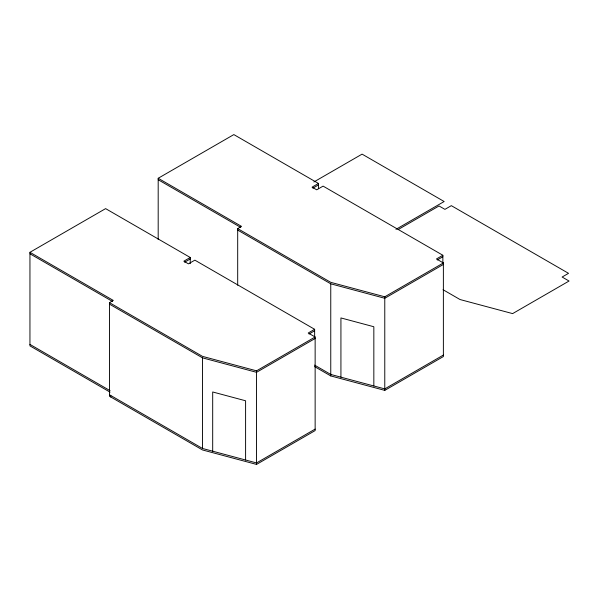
<?xml version="1.0" encoding="UTF-8"?>
<svg xmlns="http://www.w3.org/2000/svg" width="599" height="599" viewBox="0 0 599 599"><rect width="100%" height="100%" fill="white"/><g stroke="black" fill="none" stroke-linecap="round" stroke-linejoin="round"><path stroke-width="0.9" d="M110.066 392.143L29.95 345.885L29.95 252.299L105.611 208.624L190.242 257.488L190.242 263.635M158.188 239.54L158.188 178.27L233.842 134.588L318.481 183.451L318.481 188.67M313.883 181.954L362.081 154.13L444.151 201.519L395.954 229.342M314.632 337.319L314.632 329.3L308.223 332.999L315.141 336.997L315.141 430.584L256.544 464.412L202.522 449.961L109.452 396.231L109.452 302.645L113.301 300.428L29.95 252.299M237.691 285.214L237.691 228.608L241.539 226.392L158.188 178.27M190.242 257.488L183.833 261.186L188.445 263.852L194.862 260.153L314.632 329.3M318.481 183.451L312.064 187.15L316.684 189.816L323.093 186.117L442.863 255.264L442.863 263.283M184.634 262.205L190.242 258.963M312.865 188.168L318.481 184.926M398.148 229.559L439.022 205.959L444.922 209.365L451.332 205.659L568.533 273.331L562.124 277.03L569.05 281.028L512.624 313.606L460.047 299.537L443.035 289.714M442.863 255.264L436.454 258.963L443.38 262.961L443.38 356.547L384.775 390.376L330.76 375.925L314.572 366.581M309.024 334.017L314.632 330.783M437.255 259.981L442.863 256.746M109.452 302.645L202.522 356.383L256.544 370.833L315.141 336.997M237.691 228.608L330.76 282.346L384.775 296.797L443.38 262.961M315.141 338.48L256.544 372.316L202.522 357.858L109.452 304.127M443.38 264.444L384.775 298.28L330.76 283.821L237.691 230.091M315.141 429.101L256.544 462.937L202.522 448.479L109.452 394.748M443.38 355.065L384.775 388.901L330.76 374.442L314.572 365.098M158.188 179.745L240.731 227.403M29.95 253.781L112.492 301.439M29.95 344.403L110.066 390.66M384.775 296.797L384.775 390.376M373.836 385.973L373.836 326.74L340.928 317.934L340.928 377.168M330.76 283.821L330.76 375.925M256.544 370.833L256.544 464.412M245.597 460.01L245.597 400.776L212.69 391.971L212.69 451.204M202.522 357.858L202.522 448.479M110.74 395.49L110.74 396.972"/></g></svg>
